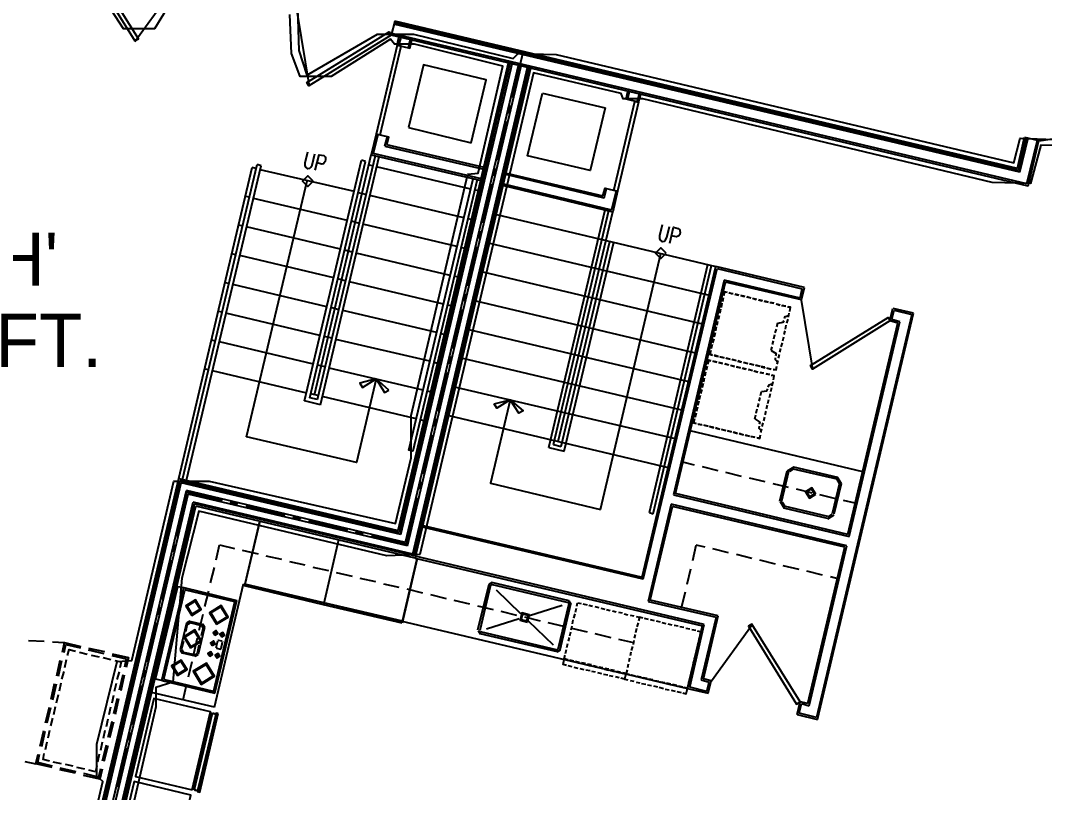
# Model space of a CAD drawing. Header units: feet. Extents: x -84 to 198, y -22 to 181.
# Drawn here: x 47.87 to 79.67, y 20.58 to 44.54 of the extents above; entities that cross this region are included whole.
import ezdxf
from ezdxf.enums import TextEntityAlignment as Align

# ---------------------------------------------------------------- set-up
doc = ezdxf.new("R2010")
doc.units = ezdxf.units.FT
for name, color, linetype in [('A-AREA-COMUN', 252, 'CONTINUOUS'), ('A-AREA-UNIDAD', 30, 'CONTINUOUS'), ('A-LINEA', 7, 'CONTINUOUS'), ('A-TEXTO-PDF', 3, 'CONTINUOUS')]:
    doc.layers.add(name, color=color, linetype=linetype)

msp = doc.modelspace()

# ---------------------------------------------------------------- linework, layer by layer
at = {"layer": 'A-AREA-COMUN'}
msp.add_lwpolyline([(56.48, 44.9244), (56.512, 43.6089), (56.768, 42.8444), (58.96, 44.1244), (60.08, 44.1244), (63.168, 43.36), (63.328, 43.52), (64.512, 43.4844), (78.72, 40.1244), (78.912, 40.8889), (80.24, 40.8356)], dxfattribs=at)
at = {"layer": 'A-AREA-UNIDAD'}
for points in [[(52.992, 45.8489), (52.032, 44.2844), (51.072, 44.2844), (49.808, 46.24)], [(50.032, 19.2356), (50.432, 20.9244), (50.24, 21.0844), (50.24, 22.08), (50.88, 24.64), (51.328, 24.6756), (52.64, 30.24), (53.728, 30.24), (59.52, 28.9244), (60, 30.9689), (60, 32.2844), (61.76, 39.7689), (62.08, 39.8044), (62.848, 43.1289), (60.112, 43.8044), (59.488, 43.8044), (59.36, 43.9644), (57.52, 42.8089), (56.56, 42.8089), (56.288, 43.52), (56.24, 44.7289)], [(80.768, 40.64), (79.552, 40.6756), (79.232, 39.4844), (78.048, 39.52), (67.2, 42.1156), (66.592, 42.1156), (66.528, 42.2756), (63.808, 42.9156), (60.272, 27.9644), (59.248, 27.9289), (53.408, 29.3156), (52.88, 27.2356), (52.608, 24), (52.08, 23.84), (52.08, 23.2356), (50.96, 18.4)]]:
    msp.add_lwpolyline(points, dxfattribs=at)
at = {"layer": 'A-LINEA'}
for p, q in [((51.4284, 43.8935), (52.6972, 45.6522)), ((56.4674, 44.77), (56.8371, 42.5075)), ((59.4933, 44.5244), (59.3867, 44.0844)), ((78.8267, 39.9511), (59.4933, 44.5244)), ((78.9067, 39.8311), (59.4667, 44.4311)), ((78.8667, 39.8844), (59.48, 44.4711)), ((79.16, 39.4044), (59.3867, 44.0844)), ((79.12, 39.4711), (59.4, 44.1378)), ((59.5733, 43.7778), (59.6267, 44.0178)), ((59.68, 44.0178), (59.6133, 43.7644)), ((59.92, 43.6978), (59.9733, 43.9378)), ((63.1467, 42.1511), (63.4933, 43.6044)), ((59.6, 28.7111), (63.04, 43.2711)), ((59.64, 28.6444), (63.0933, 43.2578)), ((59.68, 28.5911), (63.1467, 43.2444)), ((59.8267, 28.3378), (63.3467, 43.1911)), ((59.8933, 28.2311), (63.4267, 43.1778)), ((60.0533, 27.9778), (63.6267, 43.1244)), ((60.0933, 27.9244), (63.68, 43.1111)), ((60.1333, 27.8578), (63.7333, 43.1111)), ((66.72, 42.0844), (66.7867, 42.3244)), ((64.08, 42.2844), (66.0267, 41.8311)), ((67.08, 42.2578), (67.0133, 42.0178)), ((67.0667, 42.0044), (67.1333, 42.2444)), ((63.0267, 41.6578), (63.08, 41.9111)), ((62.68, 40.2044), (62.9733, 41.4178)), ((59.92, 41.2178), (61.8667, 40.7511)), ((79.5011, 40.8052), (81.7636, 41.1749)), ((58.9733, 41.0044), (58.8267, 40.4178)), ((59.1867, 40.6444), (59.2667, 40.9378)), ((78.8267, 39.9511), (79.0533, 40.9244)), ((78.8667, 39.8844), (79.1067, 40.9111)), ((78.9067, 39.8311), (79.16, 40.8978)), ((79.0533, 40.9244), (79.4933, 40.8178)), ((79.12, 39.4711), (79.4533, 40.8311)), ((79.16, 39.4044), (79.4933, 40.8178)), ((62.1867, 39.6311), (58.8267, 40.4178)), ((59.1867, 40.6444), (62.2533, 39.9244)), ((62.2667, 39.9778), (59.2533, 40.6844)), ((52.9067, 30.2978), (55.2267, 40.0711)), ((55.3467, 40.0311), (55.2267, 40.0711)), ((56.6933, 32.7378), (58.4667, 40.2044)), ((56.8533, 32.8311), (58.5867, 40.1644)), ((57, 32.9244), (58.76, 40.3778)), ((57.0933, 32.7778), (58.8933, 40.3511)), ((57.1867, 32.6178), (59.0133, 40.3244)), ((58.5867, 40.1644), (58.4667, 40.2044)), ((52.7867, 30.3244), (55.0667, 39.9778)), ((53.0267, 30.2711), (55.3467, 40.0311)), ((55.1867, 39.9511), (55.0667, 39.9778)), ((58.24, 39.2311), (55.32, 39.9111)), ((58.8133, 40.0311), (58.6933, 40.0578)), ((61.8533, 39.3111), (58.9333, 40.0044)), ((62.5733, 39.7244), (62.6267, 39.9644)), ((66, 39.0311), (62.9467, 39.7644)), ((62.96, 39.8044), (65.96, 39.0978)), ((54.8933, 31.6178), (56.7733, 39.5644)), ((62.2267, 38.2578), (62.5067, 39.4711)), ((62.8667, 39.4711), (66.2267, 38.6711)), ((58.6, 39.1378), (58.36, 39.1911)), ((61.64, 38.4178), (58.72, 39.1111)), ((62.0933, 39.2578), (61.9733, 39.2844)), ((62.8667, 39.4178), (66.2667, 38.6044)), ((66, 39.0311), (66.0667, 39.3244)), ((66.3733, 39.2578), (66.2267, 38.6711)), ((54.9867, 39.0578), (54.8667, 39.0844)), ((58.0267, 38.3378), (55.1067, 39.0178)), ((62.6533, 38.5244), (69.4667, 36.9111)), ((64.28, 31.2844), (66.0267, 38.6711)), ((64.4267, 31.3778), (66.1467, 38.6444)), ((64.5733, 31.4711), (66.2667, 38.6044)), ((54.7733, 38.1644), (54.6533, 38.1911)), ((58.3867, 38.2444), (58.1467, 38.3111)), ((61.4267, 37.5244), (58.5067, 38.2178)), ((61.88, 38.3644), (61.76, 38.3911)), ((57.8133, 37.4444), (54.8933, 38.1378)), ((62.1067, 37.7778), (62.16, 38.0178)), ((61.76, 36.3111), (62.0533, 37.5244)), ((62.44, 37.6311), (69.2533, 36.0178)), ((64.6667, 31.3244), (66.1733, 37.6844)), ((64.76, 31.1778), (66.2933, 37.6578)), ((54.56, 37.2711), (54.44, 37.2978)), ((57.6, 36.5511), (54.68, 37.2444)), ((58.1733, 37.3511), (57.9333, 37.4178)), ((61.2133, 36.6311), (58.2933, 37.3244)), ((61.6667, 37.4711), (61.5467, 37.4978)), ((65.88, 29.3644), (67.76, 37.3111)), ((67.1733, 27.2578), (69.4667, 36.9111)), ((67.4, 29.2711), (69.2133, 36.9644)), ((67.52, 29.2311), (69.3333, 36.9378)), ((67.64, 29.2044), (69.4667, 36.9111)), ((72.2133, 36.2578), (69.4667, 36.9111)), ((61.4667, 36.5778), (61.3333, 36.6044)), ((62.2267, 36.7378), (69.04, 35.1244)), ((67.2133, 27.2044), (69.5067, 36.8444)), ((69.5067, 36.8444), (72.1467, 36.2178)), ((54.3467, 36.3778), (54.2267, 36.4044)), ((57.3867, 35.6578), (54.4667, 36.3511)), ((57.96, 36.4578), (57.72, 36.5244)), ((61.0133, 35.7378), (58.0933, 36.4311)), ((69.72, 36.4844), (68.1467, 29.8178)), ((68.2133, 29.8578), (69.76, 36.4178)), ((72.08, 35.9244), (69.72, 36.4844)), ((72.12, 35.8711), (69.76, 36.4178)), ((72.12, 35.8711), (72.2133, 36.2578)), ((61.6533, 35.8311), (61.7067, 36.0711)), ((69.6933, 35.9378), (69.6667, 35.8178)), ((69.6667, 35.8178), (69.6933, 35.9378)), ((69.7333, 36.1244), (69.7067, 36.0044)), ((69.8267, 36.0978), (69.7333, 36.1244)), ((69.8667, 36.0978), (69.9867, 36.0578)), ((70, 36.0578), (69.88, 36.0844)), ((70.0533, 36.0444), (70.1733, 36.0178)), ((70.1867, 36.0178), (70.0667, 36.0444)), ((70.3733, 35.9778), (70.24, 36.0044)), ((70.24, 36.0044), (70.36, 35.9778)), ((70.4133, 35.9644), (70.5467, 35.9378)), ((70.5467, 35.9244), (70.4267, 35.9644)), ((72.08, 35.9244), (72.1467, 36.2178)), ((57.76, 35.5644), (57.5067, 35.6311)), ((61.2533, 35.6844), (61.1333, 35.7111)), ((62.0133, 35.8444), (68.8267, 34.2311)), ((69.6533, 35.7644), (69.6267, 35.6311)), ((69.6267, 35.6311), (69.6533, 35.7644)), ((70.6, 35.9244), (70.72, 35.8844)), ((70.7333, 35.8844), (70.6133, 35.9111)), ((70.7867, 35.8711), (70.9067, 35.8444)), ((70.92, 35.8444), (70.8, 35.8711)), ((70.96, 35.8311), (71.0933, 35.8044)), ((71.0933, 35.8044), (70.9733, 35.8311)), ((71.1467, 35.7911), (71.2667, 35.7644)), ((71.28, 35.7644), (71.16, 35.7911)), ((71.3333, 35.7511), (71.4533, 35.7111)), ((71.4667, 35.7111), (71.3467, 35.7378)), ((71.5067, 35.6978), (71.64, 35.6711)), ((71.64, 35.6711), (71.52, 35.6978)), ((71.6933, 35.6578), (71.76, 35.6444)), ((71.76, 35.5111), (71.7867, 35.6444)), ((72.1161, 35.8634), (72.4624, 33.7227)), ((54.1333, 35.4844), (54.0133, 35.5111)), ((57.1733, 34.7644), (54.2533, 35.4578)), ((60.8, 34.8578), (57.88, 35.5378)), ((61.3067, 34.3644), (61.5867, 35.5778)), ((69.5733, 35.3911), (69.5333, 35.2711)), ((69.5333, 35.2711), (69.5733, 35.3911)), ((69.6133, 35.5778), (69.5867, 35.4578)), ((69.5867, 35.4578), (69.6133, 35.5778)), ((71.72, 35.3378), (71.7467, 35.4578)), ((71.72, 35.3378), (71.7467, 35.4578)), ((75.5467, 35.4178), (72.5867, 22.9111)), ((72.6267, 22.8444), (75.6, 35.4578)), ((74.8667, 35.2178), (74.96, 35.6044)), ((74.9333, 35.2578), (75, 35.5511)), ((75.6, 35.4578), (74.9733, 35.6044)), ((75, 35.5511), (75.5467, 35.4178)), ((69.48, 35.0311), (69.4533, 34.9111)), ((69.4533, 34.9111), (69.48, 35.0311)), ((69.52, 35.2044), (69.4933, 35.0844)), ((69.4933, 35.0844), (69.52, 35.2044)), ((71.36, 35.0311), (71.3867, 35.1511)), ((71.6267, 34.9644), (71.6533, 35.0844)), ((71.6267, 34.9644), (71.6533, 35.0844)), ((71.6667, 35.1511), (71.7067, 35.2711)), ((71.6667, 35.1511), (71.7067, 35.2711)), ((73.56, 28.5911), (75.12, 35.1511)), ((73.6, 28.5244), (75.1733, 35.1911)), ((75.12, 35.1511), (74.8667, 35.2178)), ((75.1733, 35.1911), (74.9333, 35.2578)), ((57.5467, 34.6844), (57.3067, 34.7378)), ((61.04, 34.7911), (60.92, 34.8178)), ((61.8, 34.9511), (68.6133, 33.3378)), ((69.44, 34.8444), (69.4133, 34.7244)), ((69.4133, 34.7244), (69.44, 34.8444)), ((71.2667, 34.6578), (71.2933, 34.7911)), ((71.3067, 34.8444), (71.3467, 34.9644)), ((71.5467, 34.6044), (71.5733, 34.7244)), ((71.5467, 34.6044), (71.5733, 34.7244)), ((71.5867, 34.7911), (71.6133, 34.9111)), ((71.5867, 34.7911), (71.6133, 34.9111)), ((53.9333, 34.5911), (53.8, 34.6178)), ((56.9733, 33.8711), (54.0533, 34.5644)), ((60.5867, 33.9644), (57.6667, 34.6444)), ((69.3467, 34.4844), (69.32, 34.3644)), ((69.32, 34.3644), (69.3467, 34.4844)), ((69.4, 34.6578), (69.36, 34.5378)), ((69.36, 34.5378), (69.4, 34.6578)), ((71.1867, 34.2978), (71.2133, 34.4178)), ((71.2267, 34.4844), (71.2533, 34.6044)), ((71.4533, 34.2444), (71.48, 34.3644)), ((71.4533, 34.2444), (71.48, 34.3644)), ((71.4933, 34.4178), (71.5333, 34.5378)), ((71.4933, 34.4178), (71.5333, 34.5378)), ((61.1867, 33.8844), (61.24, 34.1244)), ((61.6, 34.0578), (68.4, 32.4578)), ((69.5333, 34.1111), (69.4133, 34.1511)), ((69.4267, 34.1378), (69.5467, 34.1111)), ((69.72, 34.0711), (69.5867, 34.0978)), ((69.6, 34.0978), (69.72, 34.0711)), ((69.8933, 34.0311), (69.7733, 34.0578)), ((69.7867, 34.0578), (69.9067, 34.0311)), ((71.4133, 34.0578), (71.44, 34.1778)), ((71.4133, 34.0578), (71.44, 34.1778)), ((53.72, 33.6978), (53.6, 33.7244)), ((57.3333, 33.7911), (57.0933, 33.8444)), ((60.3733, 33.0711), (57.4533, 33.7511)), ((60.8267, 33.8978), (60.7067, 33.9244)), ((69.2, 33.8178), (69.16, 33.6978)), ((69.16, 33.6978), (69.2, 33.8178)), ((69.24, 34.0044), (69.2133, 33.8711)), ((69.32, 33.9778), (69.24, 34.0044)), ((69.5067, 33.9378), (69.3733, 33.9644)), ((69.3733, 33.9644), (69.4933, 33.9378)), ((69.5467, 33.9244), (69.6667, 33.8978)), ((69.68, 33.8978), (69.56, 33.9244)), ((69.7333, 33.8844), (69.8533, 33.8578)), ((69.8667, 33.8444), (69.7467, 33.8844)), ((69.92, 33.8444), (70.04, 33.8044)), ((70.0533, 33.8044), (69.9333, 33.8311)), ((70.08, 33.9911), (69.96, 34.0178)), ((69.9733, 34.0178), (70.0933, 33.9911)), ((70.0933, 33.7911), (70.2267, 33.7644)), ((70.2267, 33.7644), (70.1067, 33.7911)), ((70.2667, 33.9378), (70.1467, 33.9778)), ((70.1467, 33.9644), (70.2667, 33.9378)), ((70.28, 33.7511), (70.4, 33.7244)), ((70.4133, 33.7244), (70.2933, 33.7511)), ((70.44, 33.8978), (70.32, 33.9244)), ((70.3333, 33.9244), (70.4533, 33.8978)), ((70.4667, 33.7111), (70.5867, 33.6844)), ((70.6, 33.6711), (70.48, 33.7111)), ((70.6267, 33.8578), (70.5067, 33.8844)), ((70.52, 33.8844), (70.64, 33.8578)), ((70.6933, 33.8444), (70.8267, 33.8178)), ((70.8133, 33.8178), (70.6933, 33.8444)), ((70.9867, 33.7778), (70.8667, 33.8044)), ((70.88, 33.7911), (71, 33.7644)), ((71.1733, 33.7244), (71.0533, 33.7511)), ((71.0667, 33.7511), (71.1867, 33.7244)), ((71.3067, 33.6978), (71.24, 33.7111)), ((71.3333, 33.6978), (71.36, 33.8178)), ((71.3733, 33.8711), (71.4, 33.9911)), ((71.3733, 33.8711), (71.4, 33.9911)), ((56.76, 32.9778), (53.84, 33.6711)), ((60.84, 32.4178), (61.1333, 33.6311)), ((69.1067, 33.4444), (69.08, 33.3244)), ((69.08, 33.3244), (69.1067, 33.4444)), ((69.1467, 33.6311), (69.12, 33.5111)), ((69.12, 33.5111), (69.1467, 33.6311)), ((70.64, 33.6711), (70.7733, 33.6311)), ((70.7733, 33.6311), (70.6533, 33.6578)), ((70.8267, 33.6178), (70.9467, 33.5911)), ((70.96, 33.5911), (70.84, 33.6178)), ((71.0133, 33.5778), (71.1333, 33.5511)), ((71.1467, 33.5511), (71.0267, 33.5778)), ((71.1867, 33.5378), (71.2667, 33.5244)), ((71.2533, 33.3911), (71.28, 33.5111)), ((61.3867, 33.1644), (68.2, 31.5644)), ((69.0267, 33.0844), (68.9867, 32.9644)), ((68.9867, 32.9644), (69.0267, 33.0844)), ((69.0667, 33.2711), (69.04, 33.1511)), ((69.04, 33.1511), (69.0667, 33.2711)), ((71.1733, 33.0311), (71.2, 33.1511)), ((71.1733, 33.0311), (71.2, 33.1511)), ((71.2133, 33.2044), (71.24, 33.3378)), ((71.2133, 33.2044), (71.24, 33.3378)), ((57.0933, 32.7778), (56.8533, 32.8311)), ((57.12, 32.8978), (56.88, 32.9511)), ((60.16, 32.1778), (57.24, 32.8711)), ((60.6133, 33.0044), (60.4933, 33.0444)), ((68.9733, 32.8978), (68.9467, 32.7778)), ((68.9467, 32.7778), (68.9733, 32.8978)), ((70.8133, 32.7244), (70.84, 32.8444)), ((70.8533, 32.8978), (70.88, 33.0311)), ((71.08, 32.6578), (71.1067, 32.7778)), ((71.08, 32.6578), (71.1067, 32.7778)), ((71.1333, 32.8444), (71.16, 32.9644)), ((71.1333, 32.8444), (71.16, 32.9644)), ((57.1867, 32.6178), (56.6933, 32.7378)), ((68.8933, 32.5378), (68.8667, 32.4178)), ((68.8667, 32.4178), (68.8933, 32.5378)), ((68.9333, 32.7244), (68.9067, 32.6044)), ((68.9067, 32.6044), (68.9333, 32.7244)), ((70.72, 32.3511), (70.7467, 32.4844)), ((70.7733, 32.5378), (70.8, 32.6578)), ((71.04, 32.4844), (71.0667, 32.6044)), ((71.04, 32.4844), (71.0667, 32.6044)), ((60.4, 32.1111), (60.28, 32.1511)), ((60.72, 31.9378), (60.7867, 32.1778)), ((61.1733, 32.2844), (67.9867, 30.6711)), ((68.8533, 32.3511), (68.8267, 32.2311)), ((68.8267, 32.2311), (68.8533, 32.3511)), ((70.68, 32.1778), (70.7067, 32.2978)), ((70.96, 32.1111), (70.9867, 32.2311)), ((70.96, 32.1111), (70.9867, 32.2311)), ((71, 32.2978), (71.0267, 32.4178)), ((71, 32.2978), (71.0267, 32.4178)), ((74.0267, 30.5378), (68.6667, 31.8044)), ((69.0267, 31.9911), (68.9067, 32.0178)), ((68.92, 32.0178), (69.04, 31.9911)), ((69.2133, 31.9511), (69.0933, 31.9778)), ((69.1067, 31.9778), (69.2267, 31.9511)), ((69.4, 31.9111), (69.2667, 31.9378)), ((69.28, 31.9378), (69.4, 31.8978)), ((69.5733, 31.8578), (69.4533, 31.8978)), ((69.4667, 31.8844), (69.5867, 31.8578)), ((69.76, 31.8178), (69.64, 31.8444)), ((69.6533, 31.8444), (69.7733, 31.8178)), ((69.8267, 31.8044), (69.9467, 31.7778)), ((69.9467, 31.7778), (69.8267, 31.8044)), ((70.8667, 31.7511), (70.8933, 31.8711)), ((70.8667, 31.7511), (70.8933, 31.8711)), ((70.9067, 31.9378), (70.9333, 32.0578)), ((70.9067, 31.9378), (70.9333, 32.0578)), ((60.3867, 30.4711), (60.6667, 31.6844)), ((70.12, 31.7378), (70, 31.7644)), ((70.0133, 31.7644), (70.1333, 31.7244)), ((70.3067, 31.6844), (70.1867, 31.7244)), ((70.2, 31.7111), (70.32, 31.6844)), ((70.3733, 31.6711), (70.5067, 31.6444)), ((70.4933, 31.6444), (70.3733, 31.6711)), ((70.6667, 31.6044), (70.5467, 31.6311)), ((70.56, 31.6311), (70.68, 31.6044)), ((70.8, 31.5778), (70.7333, 31.5911)), ((70.8267, 31.5644), (70.8533, 31.6844)), ((64.28, 31.2844), (64.76, 31.1778)), ((64.4267, 31.3778), (64.6667, 31.3244)), ((68.8, 30.7378), (68.44, 30.8311)), ((69.5333, 30.5644), (69.0533, 30.6844)), ((71.4533, 29.6178), (71.68, 30.5644)), ((71.5067, 29.5911), (71.7333, 30.5511)), ((71.885, 30.68), (71.6845, 30.5561)), ((71.8697, 30.6151), (71.7494, 30.5408)), ((71.8667, 30.6311), (73.2267, 30.3111)), ((71.88, 30.6844), (73.24, 30.3644)), ((50.1333, 19.0711), (52.7867, 30.3244)), ((50.1733, 19.0178), (52.8267, 30.2578)), ((52.7867, 30.3244), (59.6, 28.7111)), ((59.64, 28.6444), (52.8267, 30.2578)), ((60.2667, 29.9911), (60.32, 30.2311)), ((70.2667, 30.3911), (69.7733, 30.5111)), ((71, 30.2178), (70.5067, 30.3378)), ((73.304, 30.1748), (73.2297, 30.2951)), ((73.3689, 30.1594), (73.245, 30.36)), ((50.2, 18.9511), (52.8667, 30.1911)), ((50.36, 18.6978), (53.0267, 29.9511)), ((52.7333, 28.5244), (53.0533, 29.8978)), ((59.68, 28.5911), (52.8667, 30.1911)), ((59.8267, 28.3378), (53.0267, 29.9511)), ((54.1467, 29.6311), (53.0533, 29.8978)), ((71.72, 30.0444), (71.24, 30.1644)), ((72.4533, 29.8711), (71.9733, 29.9911)), ((73.3067, 30.1778), (73.08, 29.2311)), ((73.36, 30.1644), (73.1333, 29.2178)), ((50.4267, 18.6044), (53.08, 29.8444)), ((50.5733, 18.3511), (53.24, 29.5911)), ((59.8933, 28.2311), (53.08, 29.8444)), ((60.0533, 27.9778), (53.24, 29.5911)), ((54.6267, 29.5244), (54.3867, 29.5778)), ((59.8667, 28.2844), (60.2133, 29.7378)), ((68.1467, 29.8178), (73.6, 28.5244)), ((73.56, 28.5911), (68.2133, 29.8578)), ((73.56, 28.5911), (68.2133, 29.8578)), ((71.4578, 29.6095), (71.5816, 29.4089)), ((71.5227, 29.5941), (71.597, 29.4738)), ((73.1867, 29.6978), (72.6933, 29.8178)), ((73.7867, 29.5644), (73.4267, 29.6444)), ((50.6133, 18.2844), (53.28, 29.5378)), ((50.6533, 18.2178), (53.32, 29.4711)), ((60.0933, 27.9244), (53.28, 29.5378)), ((60.1333, 27.8578), (53.32, 29.4711)), ((56.0933, 29.1778), (54.88, 29.4711)), ((68.08, 29.5244), (67.36, 26.5111)), ((67.4, 29.2711), (67.52, 29.2311)), ((67.4267, 26.5511), (68.12, 29.4578)), ((73.5333, 28.2311), (68.08, 29.5244)), ((73.4667, 28.1911), (68.12, 29.4578)), ((72.9333, 29.0844), (71.5733, 29.4044)), ((72.9467, 29.1511), (71.5867, 29.4711)), ((55.3067, 29.0044), (54.8267, 26.9911)), ((54.8533, 27.0578), (55.3067, 29.0044)), ((56.5733, 29.0578), (56.3333, 29.1244)), ((58.04, 28.7111), (56.8267, 29.0044)), ((72.9416, 29.0756), (73.1422, 29.1994)), ((72.957, 29.1405), (73.0773, 29.2148)), ((58.52, 28.6044), (58.28, 28.6578)), ((67.2133, 27.2044), (60.36, 28.8178)), ((60.3733, 28.8711), (67.1733, 27.2578)), ((57.7467, 28.4178), (57.28, 26.4044)), ((57.7467, 28.4178), (57.28, 26.4044)), ((59.8667, 28.2844), (58.7733, 28.5378)), ((52.6133, 28.0444), (52.6667, 28.2844)), ((53.9467, 27.8044), (54.0533, 28.2711)), ((54.0533, 28.2711), (54.52, 28.1511)), ((54.76, 28.0978), (55.2533, 27.9911)), ((68.7467, 27.7778), (68.8533, 28.2578)), ((69.1333, 28.1911), (68.8533, 28.2578)), ((69.8533, 28.0178), (69.3733, 28.1378)), ((72.32, 23.3378), (73.4667, 28.1911)), ((72.36, 23.2711), (73.5333, 28.2311)), ((52.2667, 26.5778), (52.56, 27.8044)), ((55.4933, 27.9244), (55.9733, 27.8178)), ((56.2267, 27.7511), (56.7067, 27.6444)), ((60.1867, 27.8444), (59.72, 25.8311)), ((59.7333, 25.8978), (60.1867, 27.8444)), ((69.1067, 25.7911), (60.1333, 27.9111)), ((60.1333, 27.8578), (69.0533, 25.7511)), ((70.5867, 27.8444), (70.1067, 27.9644)), ((71.32, 27.6711), (70.8267, 27.7911)), ((53.7733, 27.0844), (53.8933, 27.5644)), ((56.9467, 27.5778), (57.44, 27.4711)), ((57.68, 27.4044), (58.1733, 27.2978)), ((68.5733, 27.0444), (68.6933, 27.5244)), ((72.0533, 27.4978), (71.56, 27.6178)), ((72.7733, 27.3244), (72.2933, 27.4444)), ((53.8933, 23.2311), (54.8, 27.0578)), ((54.8, 27.0578), (68.5867, 23.8044)), ((57.2933, 26.4711), (54.84, 27.0444)), ((58.4133, 27.2311), (58.8933, 27.1244)), ((59.1467, 27.0578), (59.6267, 26.9511)), ((62.4133, 27.0311), (62.0667, 25.6178)), ((62.52, 27.0954), (62.4157, 27.0311)), ((62.5046, 27.0306), (62.4805, 27.0157)), ((64.8933, 26.4711), (62.4933, 27.0311)), ((64.9067, 26.5244), (62.5067, 27.0978)), ((73.2933, 27.2044), (73.0267, 27.2711)), ((52.2667, 24.0578), (52.9467, 26.9378)), ((52.32, 24.0978), (52.9733, 26.8578)), ((52.9467, 26.9378), (54.5867, 26.5378)), ((53.0113, 26.8706), (52.9872, 26.8557)), ((53, 26.8711), (54.52, 26.5111)), ((53.6, 26.3511), (53.72, 26.8311)), ((57.28, 26.4044), (54.8267, 26.9911)), ((59.8667, 26.8978), (60.36, 26.7778)), ((60.6, 26.7244), (61.0933, 26.6044)), ((62.4667, 27.0178), (62.1333, 25.6044)), ((62.64, 26.8711), (63.4, 26.1378)), ((68.4, 26.3244), (68.52, 26.8044)), ((53.88, 23.7378), (54.5333, 26.4978)), ((53.9067, 23.6578), (54.5867, 26.5378)), ((54.5461, 26.4865), (54.5313, 26.5106)), ((59.72, 25.8311), (57.28, 26.4044)), ((59.7333, 25.8978), (57.2933, 26.4711)), ((61.3333, 26.5511), (61.8133, 26.4311)), ((64.5733, 25.0311), (64.9067, 26.4444)), ((64.6267, 25.0044), (64.96, 26.4311)), ((64.9061, 26.4332), (64.8913, 26.4572)), ((64.971, 26.4178), (64.9066, 26.5221)), ((65.1467, 26.3644), (65.1733, 26.4711)), ((65.1733, 26.4711), (65.28, 26.4444)), ((65.3333, 26.4311), (65.4667, 26.4044)), ((67.36, 26.5111), (69.48, 26.0178)), ((69.5333, 26.0578), (67.4267, 26.5511)), ((52.16, 26.0978), (52.2133, 26.3378)), ((53.4267, 25.6178), (53.5467, 26.1111)), ((62.0667, 26.3778), (62.5467, 26.2578)), ((62.7867, 26.2044), (63.28, 26.0844)), ((63.68, 26.0711), (64.6933, 26.3911)), ((65.0533, 25.9911), (65.0933, 26.1244)), ((65.1067, 26.1778), (65.1333, 26.2978)), ((65.52, 26.3911), (65.64, 26.3644)), ((65.7067, 26.3511), (65.8267, 26.3244)), ((65.8933, 26.2978), (66.0133, 26.2711)), ((66.0667, 26.2578), (66.1867, 26.2311)), ((66.2533, 26.2178), (66.3733, 26.1911)), ((66.44, 26.1778), (66.56, 26.1511)), ((66.6133, 26.1244), (66.7333, 26.0978)), ((66.8, 26.0844), (66.92, 26.0578)), ((51.8133, 24.6311), (52.0933, 25.8578)), ((53.0267, 25.8311), (52.8267, 25.0044)), ((53.0533, 25.8044), (53, 25.5644)), ((53.1333, 25.8954), (53.029, 25.8311)), ((53.1405, 25.8428), (53.0683, 25.7983)), ((53.12, 25.8978), (53.52, 25.8044)), ((53.1333, 25.8578), (53.4933, 25.7644)), ((53.5451, 25.6906), (53.5005, 25.7628)), ((53.5977, 25.6978), (53.5333, 25.8021)), ((62.3467, 25.6578), (63.36, 25.9778)), ((63.52, 26.0311), (64.0133, 25.9111)), ((63.64, 25.9111), (64.4133, 25.1644)), ((64.2533, 25.8578), (64.7333, 25.7378)), ((65.0133, 25.8178), (65.04, 25.9378)), ((67.0533, 25.8444), (67.0133, 25.7244)), ((67.0533, 25.8444), (67.0133, 25.7244)), ((67.3733, 25.9511), (67.2533, 25.9778)), ((67.56, 25.9111), (67.44, 25.9378)), ((67.7467, 25.8711), (67.6267, 25.8978)), ((67.92, 25.8178), (67.8, 25.8444)), ((68.1067, 25.7778), (67.9867, 25.8044)), ((68.2933, 25.7378), (68.1733, 25.7644)), ((68.6533, 23.8444), (69.1067, 25.7911)), ((69.48, 26.0178), (69.0133, 24.0711)), ((69.08, 24.1111), (69.5333, 26.0578)), ((70.5982, 25.7953), (69.3294, 24.0367)), ((53.5867, 25.6978), (53.3867, 24.8711)), ((53.5467, 25.6978), (53.48, 25.4444)), ((53.8933, 25.5511), (53.9733, 25.5378)), ((53.8933, 25.5378), (53.96, 25.5111)), ((53.8933, 25.5378), (53.8933, 25.5378)), ((54.12, 25.4978), (54.12, 25.4978)), ((54.12, 25.4978), (54.1867, 25.4844)), ((54.12, 25.4844), (54.1867, 25.4578)), ((62.0823, 25.6044), (62.1467, 25.5001)), ((62.1333, 25.5111), (64.5333, 24.9511)), ((62.1467, 25.5778), (64.5467, 25.0044)), ((62.1472, 25.589), (62.1621, 25.565)), ((64.9333, 25.4444), (64.96, 25.5644)), ((64.9733, 25.6311), (65, 25.7511)), ((64.9867, 25.6844), (65.4667, 25.5644)), ((65.7067, 25.5111), (66.2, 25.3911)), ((66.96, 25.4844), (66.9333, 25.3644)), ((66.96, 25.4844), (66.9333, 25.3644)), ((67, 25.6711), (66.9733, 25.5378)), ((67, 25.6711), (66.9733, 25.5378)), ((68.4667, 25.6978), (68.3467, 25.7244)), ((68.6533, 25.6444), (68.5333, 25.6711)), ((68.5867, 23.8044), (69.0533, 25.7511)), ((68.84, 25.6044), (68.72, 25.6311)), ((69, 25.5644), (68.8933, 25.5911)), ((68.9733, 25.4578), (69, 25.5644)), ((48.12, 25.2978), (48.6133, 25.2711)), ((48.8667, 25.2578), (49.24, 25.2311)), ((52.9333, 25.2711), (52.8667, 25.0178)), ((53.2533, 24.8844), (53.3733, 25.3778)), ((53.4133, 25.1511), (53.36, 24.8978)), ((53.8133, 25.2178), (53.8933, 25.1911)), ((53.8267, 25.2311), (53.8933, 25.2178)), ((53.8267, 25.2178), (53.8267, 25.2178)), ((53.9467, 25.0844), (54, 25.2844)), ((54.0246, 25.2972), (54.0005, 25.2824)), ((54.1333, 25.2711), (54.0267, 25.2978)), ((54.1067, 25.0444), (54.1467, 25.2444)), ((54.1595, 25.2465), (54.1446, 25.2706)), ((64.84, 25.0844), (64.8667, 25.2044)), ((64.8933, 25.2711), (64.92, 25.3911)), ((66.44, 25.3378), (66.9067, 25.2311)), ((66.92, 25.2978), (66.8933, 25.1778)), ((66.92, 25.2978), (66.8933, 25.1778)), ((68.8933, 25.0844), (68.92, 25.2178)), ((68.9333, 25.2711), (68.96, 25.3911)), ((49.7067, 24.9378), (49.9467, 24.8711)), ((49.9733, 25.0044), (50.4667, 24.8978)), ((49.9867, 25.0578), (50.48, 24.9511)), ((50.0667, 24.8444), (50.32, 24.7911)), ((50.7067, 24.8311), (51.16, 24.7244)), ((50.72, 24.8844), (51.2267, 24.7644)), ((52.829, 25.0044), (52.8934, 24.9001)), ((52.8816, 25.0116), (52.9262, 24.9394)), ((52.8933, 24.9111), (53.2933, 24.8178)), ((52.92, 24.9378), (53.28, 24.8578)), ((53.2862, 24.8461), (53.3584, 24.8906)), ((53.2934, 24.8068), (53.3977, 24.8712)), ((53.7467, 24.8844), (53.8133, 24.8711)), ((53.96, 25.0578), (54.08, 25.0311)), ((53.96, 24.8311), (54.0267, 24.8178)), ((53.9605, 25.0824), (53.9754, 25.0583)), ((54.0821, 25.0316), (54.1061, 25.0465)), ((64.5334, 24.9401), (64.6377, 25.0045)), ((64.5487, 25.005), (64.5728, 25.0198)), ((64.8, 24.8978), (64.8267, 25.0178)), ((66.8267, 24.9378), (66.8, 24.8178)), ((66.8267, 24.9378), (66.8, 24.8178)), ((66.88, 25.1111), (66.84, 24.9911)), ((66.88, 25.1111), (66.84, 24.9911)), ((68.8, 24.7244), (68.84, 24.8444)), ((68.8533, 24.9111), (68.88, 25.0311)), ((49, 24.2044), (49.1067, 24.6844)), ((49.0533, 24.1911), (49.16, 24.6711)), ((49.2533, 24.4578), (49.3067, 24.7111)), ((50.44, 24.7644), (50.68, 24.7111)), ((51.16, 24.7244), (51.1067, 24.4711)), ((51.2267, 24.7644), (51.16, 24.4578)), ((53.0933, 24.1644), (53.2, 24.6444)), ((64.76, 24.7111), (64.8667, 24.6844)), ((65, 24.4844), (64.88, 24.5111)), ((64.92, 24.6711), (65.04, 24.6444)), ((65.0533, 24.6578), (64.9333, 24.6844)), ((65.2267, 24.6178), (65.1067, 24.6444)), ((65.1067, 24.6311), (65.2267, 24.5911)), ((65.4133, 24.5778), (65.2933, 24.6044)), ((65.2933, 24.5778), (65.4133, 24.5511)), ((65.4667, 24.5378), (65.5867, 24.5111)), ((65.6, 24.5378), (65.48, 24.5644)), ((65.7733, 24.4844), (65.6533, 24.5111)), ((65.6533, 24.4978), (65.7733, 24.4711)), ((66.7467, 24.5644), (66.72, 24.4444)), ((66.7467, 24.5644), (66.72, 24.4444)), ((66.7867, 24.7511), (66.76, 24.6311)), ((66.7867, 24.7511), (66.76, 24.6311)), ((68.72, 24.3644), (68.7467, 24.4844)), ((68.76, 24.5378), (68.7867, 24.6578)), ((49.16, 24.0978), (49.2267, 24.3378)), ((50.9333, 24.3244), (50.8667, 24.0844)), ((51.0533, 24.2311), (50.9333, 23.7511)), ((51.0933, 24.2178), (50.9867, 23.7378)), ((51.6933, 24.1511), (51.7467, 24.3911)), ((65.1867, 24.4311), (65.0667, 24.4578)), ((65.3733, 24.3911), (65.2533, 24.4178)), ((65.56, 24.3511), (65.4267, 24.3778)), ((65.7333, 24.3111), (65.6133, 24.3378)), ((65.92, 24.2578), (65.8, 24.2978)), ((65.96, 24.4444), (65.84, 24.4711)), ((65.84, 24.4578), (65.96, 24.4311)), ((66.1067, 24.2178), (65.9733, 24.2444)), ((66.0133, 24.4044), (66.1333, 24.3778)), ((66.1467, 24.4044), (66.0267, 24.4311)), ((66.28, 24.1778), (66.16, 24.2044)), ((66.32, 24.3644), (66.2, 24.3911)), ((66.2, 24.3644), (66.32, 24.3378)), ((66.5067, 24.3111), (66.3867, 24.3378)), ((66.3867, 24.3244), (66.5067, 24.2978)), ((66.84, 24.2311), (66.96, 24.2044)), ((66.96, 24.1911), (66.84, 24.2178)), ((67.0267, 24.1911), (67.1467, 24.1644)), ((67.1467, 24.1378), (67.0267, 24.1778)), ((68.68, 24.1778), (68.7067, 24.2978)), ((48.8267, 23.4711), (48.9333, 23.9644)), ((48.88, 23.4578), (48.9867, 23.9511)), ((49.08, 23.7378), (49.1333, 23.9778)), ((50.84, 23.9644), (50.7867, 23.7111)), ((51.3467, 22.6844), (51.64, 23.9111)), ((52.2667, 24.0578), (53.9067, 23.6578)), ((52.3339, 24.0957), (52.3487, 24.0716)), ((52.3467, 24.0844), (53.8533, 23.7244)), ((52.92, 23.4578), (53.0267, 23.9111)), ((66.4667, 24.1378), (66.3467, 24.1644)), ((66.8, 24.0578), (66.92, 24.0311)), ((66.9867, 24.0044), (67.1067, 23.9778)), ((67.16, 23.9644), (67.2933, 23.9378)), ((67.32, 24.0978), (67.2, 24.1244)), ((67.2133, 24.1511), (67.3333, 24.1244)), ((67.3467, 23.9244), (67.4667, 23.8978)), ((67.3867, 24.1111), (67.5067, 24.0844)), ((67.5067, 24.0578), (67.3867, 24.0844)), ((67.5333, 23.8844), (67.6533, 23.8578)), ((67.5733, 24.0578), (67.6933, 24.0311)), ((67.6933, 24.0178), (67.5733, 24.0444)), ((67.8667, 23.9778), (67.7467, 24.0044)), ((67.76, 24.0178), (67.88, 23.9911)), ((67.9333, 23.9778), (68.0533, 23.9511)), ((68.0533, 23.9244), (67.9333, 23.9511)), ((68.12, 23.9378), (68.24, 23.9111)), ((68.24, 23.8844), (68.12, 23.9111)), ((68.4133, 23.8444), (68.2933, 23.8711)), ((68.3067, 23.8844), (68.4267, 23.8578)), ((68.6267, 23.9911), (68.6667, 24.1111)), ((69.0133, 24.0711), (69.2533, 24.0044)), ((69.32, 24.0444), (69.08, 24.1111)), ((69.1867, 23.7111), (69.2533, 24.0044)), ((69.2267, 23.6578), (69.32, 24.0444)), ((48.9867, 23.3644), (49.0533, 23.6178)), ((50.76, 23.5911), (50.7067, 23.3511)), ((53.8933, 23.2311), (51.9467, 23.6844)), ((53.8687, 23.7116), (53.8928, 23.7265)), ((67.7067, 23.8444), (67.84, 23.8044)), ((67.8933, 23.7911), (68.0133, 23.7644)), ((68.08, 23.7511), (68.2, 23.7244)), ((68.2533, 23.7111), (68.3867, 23.6844)), ((68.5867, 23.8044), (68.48, 23.8311)), ((68.5867, 23.8044), (69.2267, 23.6578)), ((69.1867, 23.7111), (68.6533, 23.8444)), ((48.6533, 22.7378), (48.7733, 23.2311)), ((48.7067, 22.7378), (48.8133, 23.2178)), ((48.9067, 23.0044), (48.96, 23.2444)), ((50.6667, 23.2311), (50.6133, 22.9911)), ((50.88, 23.4978), (50.76, 23.0178)), ((50.92, 23.4844), (50.8133, 23.0044)), ((71.9867, 23.0044), (72.08, 23.3911)), ((72.0533, 23.0444), (72.12, 23.3378)), ((72.32, 23.3378), (72.08, 23.3911)), ((72.12, 23.3378), (72.36, 23.2711)), ((53.2267, 20.6978), (53.7867, 23.0311)), ((53.2267, 20.6978), (53.7867, 23.0311)), ((53.8133, 23.0178), (53.2533, 20.6844)), ((53.8133, 23.0178), (53.2533, 20.6844)), ((71.9867, 23.0044), (72.6267, 22.8444)), ((72.5867, 22.9111), (72.0533, 23.0444)), ((48.8133, 22.6444), (48.88, 22.8844)), ((50.5867, 22.8578), (50.5333, 22.6178)), ((50.7067, 22.7778), (50.5867, 22.2844)), ((50.76, 22.7644), (50.64, 22.2711)), ((48.48, 22.0178), (48.6, 22.4978)), ((48.5333, 22.0044), (48.64, 22.4844)), ((48.7333, 22.2711), (48.7867, 22.5111)), ((50.4933, 22.4978), (50.44, 22.2578)), ((51.2267, 22.2044), (51.2933, 22.4444)), ((48.6533, 21.9111), (48.7067, 22.1511)), ((50.4133, 22.1378), (50.36, 21.8844)), ((50.5333, 22.0444), (50.4133, 21.5511)), ((50.5867, 22.0311), (50.4667, 21.5378)), ((50.8933, 20.7511), (51.1733, 21.9644)), ((50.32, 21.7644), (50.2667, 21.5244)), ((48.0133, 21.5378), (48.3467, 21.4711)), ((49.1467, 21.4711), (48.8933, 21.5244)), ((49.6, 21.2178), (49.1067, 21.3378)), ((49.5067, 21.3911), (49.2667, 21.4444)), ((49.8667, 21.2978), (49.6267, 21.3511)), ((50.24, 21.4044), (50.2, 21.2178)), ((49.5867, 21.1778), (49.0933, 21.2844)), ((50.2, 21.2178), (50, 21.2711))]:
    msp.add_line(p, q, dxfattribs=at)
for points in [[(49.9333, 46.3111), (51.4267, 43.9111), (51.5333, 43.9778), (50.04, 46.3778), (49.9333, 46.3111)], [(59.3867, 44.0844), (56.8267, 42.5111), (56.76, 42.6178), (59.32, 44.1911), (59.3867, 44.0844)], [(59.5733, 43.7778), (59.96, 43.6844), (60.0267, 43.9244)], [(59.04, 40.9911), (59.6933, 43.7511), (59.5733, 43.7778), (58.92, 41.0178), (59.04, 40.9911)], [(61.8667, 40.7511), (62.3333, 42.6978), (60.3867, 43.1644), (59.92, 41.2178)], [(67.0667, 42.0044), (66.68, 42.0978), (66.7333, 42.3378)], [(66.0267, 41.8311), (65.56, 39.8844), (63.6133, 40.3378), (64.08, 42.2844)], [(66.2933, 39.2711), (66.9467, 42.0311), (67.0667, 42.0044), (66.4133, 39.2444), (66.2933, 39.2711)], [(58.92, 41.0178), (58.76, 40.3778), (62.1733, 39.5778)], [(59.2533, 40.6844), (59.3067, 40.9244), (58.92, 41.0178)], [(56.7867, 40.4578), (56.7067, 40.1111), (56.7067, 40.0444), (56.72, 39.9911), (56.7733, 39.9511), (56.8, 39.9511), (56.8533, 39.9644), (56.8933, 39.9911), (56.9333, 40.0578), (57.0133, 40.4044)], [(57.0267, 39.8978), (57.1467, 40.3778), (57.2933, 40.3511), (57.3333, 40.3111), (57.3467, 40.2844), (57.3467, 40.2311), (57.3333, 40.1644), (57.3067, 40.1244), (57.28, 40.0978), (57.2267, 40.0844), (57.08, 40.1244)], [(56.96, 39.5578), (56.7933, 39.7244), (56.6267, 39.5578), (56.7933, 39.3911), (56.96, 39.5578)], [(62.0533, 39.6044), (60.0533, 31.1778), (59.9333, 31.2044), (61.9333, 39.6311)], [(66.4133, 39.2444), (66.2667, 38.6044), (62.8667, 39.4178)], [(65.96, 39.0978), (66.0267, 39.3378), (66.4133, 39.2444)], [(67.8, 38.2044), (67.72, 37.8578), (67.72, 37.7778), (67.7333, 37.7244), (67.7733, 37.6978), (67.8133, 37.6844), (67.8667, 37.6978), (67.9067, 37.7378), (67.9467, 37.8044), (68.0267, 38.1511)], [(68.04, 37.6311), (68.1467, 38.1244), (68.2933, 38.0844), (68.3467, 38.0444), (68.3467, 38.0178), (68.36, 37.9778), (68.3467, 37.8978), (68.32, 37.8578), (68.2933, 37.8444), (68.24, 37.8311), (68.0933, 37.8578)], [(67.92, 37.3178), (67.7533, 37.4844), (67.5867, 37.3178), (67.7533, 37.1511), (67.92, 37.3178)], [(69.7067, 36.0044), (69.7333, 36.1244), (69.8133, 36.1111)], [(71.76, 35.5111), (71.7867, 35.6444), (71.7067, 35.6578)], [(71.6, 35.2978), (71.6133, 35.3511), (71.7333, 35.3911)], [(74.8667, 35.2178), (72.4667, 33.7244), (72.4, 33.8311), (74.8133, 35.3244), (74.8667, 35.2178)], [(71.3867, 35.1511), (71.56, 35.1778), (71.5867, 35.2311)], [(69.3067, 34.2978), (69.28, 34.1778), (69.36, 34.1511)], [(69.3467, 34.1644), (69.28, 34.1778), (69.3067, 34.2978)], [(71.1867, 34.2978), (71.3333, 34.2044), (71.32, 34.1378)], [(71.3067, 34.0711), (71.3067, 34.0178), (71.3867, 33.9244)], [(69.2133, 33.8711), (69.24, 34.0044), (69.3067, 33.9778)], [(71.24, 33.7111), (71.3333, 33.6978), (71.36, 33.8178)], [(58.92, 33.4178), (58.3067, 30.8178), (54.8933, 31.6178)], [(59.3067, 33.0711), (58.92, 33.4178), (58.4133, 33.2844), (58.4933, 33.1511), (58.92, 33.4178), (59.1733, 32.9911), (59.3067, 33.0711)], [(71.2533, 33.3911), (71.28, 33.5111), (71.2, 33.5378)], [(70.88, 33.0311), (71.0533, 33.0444), (71.08, 33.1111)], [(71.0933, 33.1644), (71.12, 33.2311), (71.2267, 33.2711)], [(63.08, 32.7644), (62.4667, 30.1778), (65.88, 29.3644)], [(62.5867, 32.6444), (63.08, 32.7644), (63.48, 32.4311), (63.3467, 32.3511), (63.08, 32.7644), (62.6667, 32.5111), (62.5867, 32.6444)], [(68.8, 32.1778), (68.7733, 32.0578), (68.8533, 32.0311)], [(68.8533, 32.0311), (68.7733, 32.0578), (68.8, 32.1778)], [(70.68, 32.1778), (70.8267, 32.0711), (70.8133, 32.0178)], [(70.8133, 31.9511), (70.8, 31.8844), (70.88, 31.8044)], [(70.7467, 31.5911), (70.8267, 31.5644), (70.8533, 31.6844)], [(72.5689, 29.8394), (72.445, 30.04), (72.2445, 29.9161), (72.3683, 29.7156), (72.5689, 29.8394)], [(72.5299, 29.8486), (72.4358, 30.001), (72.2834, 29.9069), (72.3775, 29.7545), (72.5299, 29.8486)], [(52.0667, 24.0978), (52.76, 26.9778), (52.9467, 26.9378), (52.2667, 24.0578), (52.0667, 24.0978)], [(53.1899, 26.0777), (53.4867, 26.261), (53.3035, 26.5578), (53.0066, 26.3746), (53.1899, 26.0777)], [(53.1991, 26.1167), (53.4478, 26.2702), (53.2942, 26.5189), (53.0456, 26.3654), (53.1991, 26.1167)], [(53.9643, 25.7992), (54.3253, 26.022), (54.1024, 26.3831), (53.7414, 26.1602), (53.9643, 25.7992)], [(53.9735, 25.8381), (54.2863, 26.0313), (54.0932, 26.3441), (53.7803, 26.151), (53.9735, 25.8381)], [(63.6142, 25.8693), (63.6685, 26.0987), (63.4391, 26.1529), (63.3849, 25.9236), (63.6142, 25.8693)], [(63.5932, 25.9033), (63.6344, 26.0777), (63.4601, 26.1189), (63.4189, 25.9446), (63.5932, 25.9033)], [(66.9867, 26.0444), (67.0933, 26.0178), (67.0667, 25.9111)], [(67.2, 25.9911), (67.0933, 26.0178), (67.0667, 25.9111)], [(72.08, 23.3911), (70.5867, 25.8044), (70.48, 25.7378), (71.9733, 23.3244), (72.08, 23.3911)], [(53.154, 25.0655), (53.499, 25.2784), (53.286, 25.6234), (52.941, 25.4104), (53.154, 25.0655)], [(53.1632, 25.1044), (53.46, 25.2877), (53.2768, 25.5845), (52.98, 25.4012), (53.1632, 25.1044)], [(53.9098, 25.4597), (53.998, 25.5142), (53.9435, 25.6025), (53.8553, 25.548), (53.9098, 25.4597)], [(53.9159, 25.4857), (53.9721, 25.5204), (53.9374, 25.5765), (53.8813, 25.5419), (53.9159, 25.4857)], [(54.1231, 25.4064), (54.2114, 25.4609), (54.1569, 25.5491), (54.0686, 25.4947), (54.1231, 25.4064)], [(54.1293, 25.4324), (54.1854, 25.467), (54.1507, 25.5232), (54.0946, 25.4885), (54.1293, 25.4324)], [(49.1733, 24.9378), (49.24, 25.2311), (49.7467, 25.1111)], [(49.2267, 24.9244), (49.28, 25.1778), (49.7333, 25.0711)], [(53.8298, 25.1397), (53.918, 25.1942), (53.8635, 25.2825), (53.7753, 25.228), (53.8298, 25.1397)], [(53.8359, 25.1657), (53.8921, 25.2004), (53.8574, 25.2565), (53.8013, 25.2219), (53.8359, 25.1657)], [(49.3333, 24.8311), (49.3867, 25.0178), (49.5867, 24.9644)], [(53.7498, 24.8064), (53.838, 24.8609), (53.7835, 24.9491), (53.6953, 24.8947), (53.7498, 24.8064)], [(53.7559, 24.8324), (53.8121, 24.867), (53.7774, 24.9232), (53.7213, 24.8885), (53.7559, 24.8324)], [(53.8133, 24.8844), (53.7467, 24.8978), (53.7467, 24.8978)], [(53.9765, 24.7531), (54.0647, 24.8076), (54.0102, 24.8958), (53.922, 24.8413), (53.9765, 24.7531)], [(53.9826, 24.779), (54.0387, 24.8137), (54.0041, 24.8699), (53.9479, 24.8352), (53.9826, 24.779)], [(53.96, 24.8444), (53.96, 24.8444), (54.04, 24.8311)], [(64.8667, 24.6978), (64.76, 24.7244), (64.7867, 24.8444)], [(50.8, 24.6711), (51, 24.6311), (50.96, 24.4444)], [(52.7499, 24.2111), (53.0467, 24.3943), (52.8635, 24.6912), (52.5666, 24.5079), (52.7499, 24.2111)], [(52.7591, 24.25), (53.0078, 24.4035), (52.8542, 24.6522), (52.6056, 24.4987), (52.7591, 24.25)], [(53.4884, 23.9336), (53.8975, 24.1862), (53.6449, 24.5953), (53.2358, 24.3427), (53.4884, 23.9336)], [(53.4976, 23.9725), (53.8586, 24.1954), (53.6357, 24.5564), (53.2747, 24.3335), (53.4976, 23.9725)], [(64.8267, 24.5244), (64.72, 24.5511), (64.76, 24.7111)], [(66.56, 24.2844), (66.6667, 24.2578), (66.6267, 24.0978), (66.52, 24.1244)], [(66.7067, 24.3911), (66.68, 24.2711), (66.5733, 24.2978)], [(66.7733, 24.2311), (66.6667, 24.2578), (66.6267, 24.0978), (66.7333, 24.0711)], [(66.7067, 24.3911), (66.68, 24.2711), (66.7867, 24.2444)], [(68.48, 23.8444), (68.5867, 23.8178), (68.6133, 23.9378)], [(68.44, 23.6711), (68.5467, 23.6444), (68.5867, 23.8044)], [(53.2, 20.6578), (53.7733, 23.0844), (52.0133, 23.4978), (51.44, 21.0711), (53.2, 20.6578)], [(53.3733, 20.6311), (53.2933, 20.6444), (53.2933, 20.6711), (53.2667, 20.6711), (53.2533, 20.6844), (53.24, 20.6844), (53.2267, 20.6978), (53.2133, 20.6978), (53.76, 23.0444), (53.7733, 23.0444), (53.7867, 23.0311), (53.8, 23.0444), (53.8133, 23.0178), (53.8267, 23.0311), (53.84, 23.0311), (53.8667, 23.0444), (53.9467, 23.0178), (53.3733, 20.6311)], [(53.3733, 20.6311), (53.2933, 20.6444), (53.2933, 20.6711), (53.2667, 20.6711), (53.2533, 20.6844), (53.24, 20.6844), (53.2267, 20.6978), (53.2133, 20.6978), (53.76, 23.0444), (53.7733, 23.0444), (53.7867, 23.0311), (53.8, 23.0444), (53.8133, 23.0178), (53.8267, 23.0311), (53.84, 23.0311), (53.8667, 23.0444), (53.9467, 23.0178), (53.3733, 20.6311)], [(53.9467, 23.0044), (53.8267, 23.0311), (53.2667, 20.6711), (53.3867, 20.6444), (53.9467, 23.0044)], [(53.9467, 23.0044), (53.8267, 23.0311), (53.2667, 20.6711), (53.3867, 20.6444), (53.9467, 23.0044)], [(54.0133, 23.0311), (53.9467, 23.0444), (53.3733, 20.6044), (53.44, 20.5911), (54.0133, 23.0311)], [(54.0133, 23.0311), (53.9467, 23.0444), (53.3733, 20.6044), (53.44, 20.5911), (54.0133, 23.0311)], [(48.8533, 21.3511), (48.3467, 21.4711), (48.4267, 21.7644)], [(48.8667, 21.3911), (48.4133, 21.5111), (48.4667, 21.7644)], [(48.7733, 21.5511), (48.5733, 21.6044), (48.6133, 21.7911)], [(50.36, 21.3111), (50.2933, 21.0578), (49.84, 21.1644)], [(50.4133, 21.2978), (50.3333, 20.9911), (49.8267, 21.1111)], [(52.5867, 18.0711), (53.16, 20.4978), (51.4, 20.9244), (50.8267, 18.4844), (52.5867, 18.0711)]]:
    msp.add_lwpolyline(points, dxfattribs=at)

# ---------------------------------------------------------------- texts
at = {"layer": 'A-TEXTO-PDF'}
for s, p in [("'3NH'", (46.4227, 36.3118)), ('FT.', (48.7536, 33.7918))]:
    msp.add_text(s, height=1.646, dxfattribs=at).set_placement(p, align=Align.CENTER)

doc.saveas('drawing.dxf')
